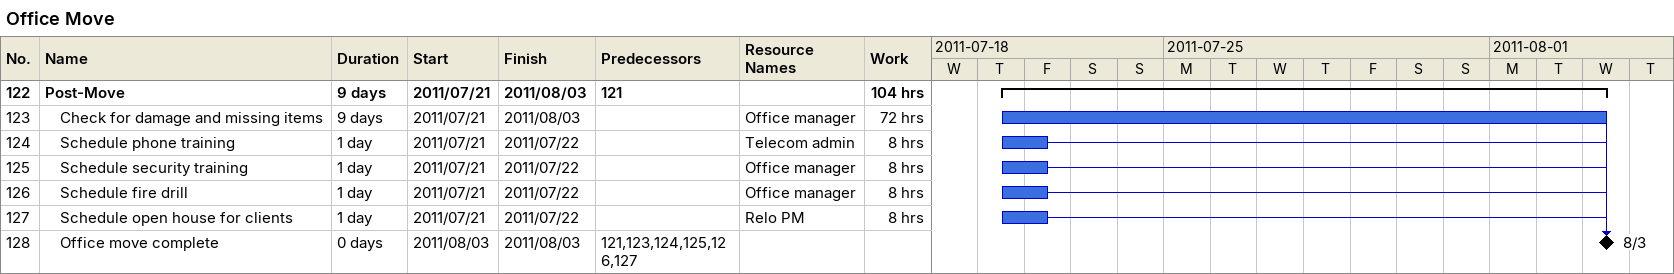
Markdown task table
Office Move

| ID | Level | Task | Duration | Start | Finish | Predecessors | Resources | Work (h) |
|---|---|---|---|---|---|---|---|---|
| 122 | 1 | **Post-Move** | 9d | 2011-07-21 | 2011-08-03 | 121 |  | 104 |
| 123 | 2 | Check for damage and missing items | 9d | 2011-07-21 | 2011-08-03 |  | Office manager | 72 |
| 124 | 2 | Schedule phone training | 1d | 2011-07-21 | 2011-07-22 |  | Telecom admin | 8 |
| 125 | 2 | Schedule security training | 1d | 2011-07-21 | 2011-07-22 |  | Office manager | 8 |
| 126 | 2 | Schedule fire drill | 1d | 2011-07-21 | 2011-07-22 |  | Office manager | 8 |
| 127 | 2 | Schedule open house for clients | 1d | 2011-07-21 | 2011-07-22 |  | Relo PM | 8 |
| 128 | 2 | Office move complete | 0d | 2011-08-03 | 2011-08-03 | 121, 123, 124, 125, 126, 127 |  |  |
